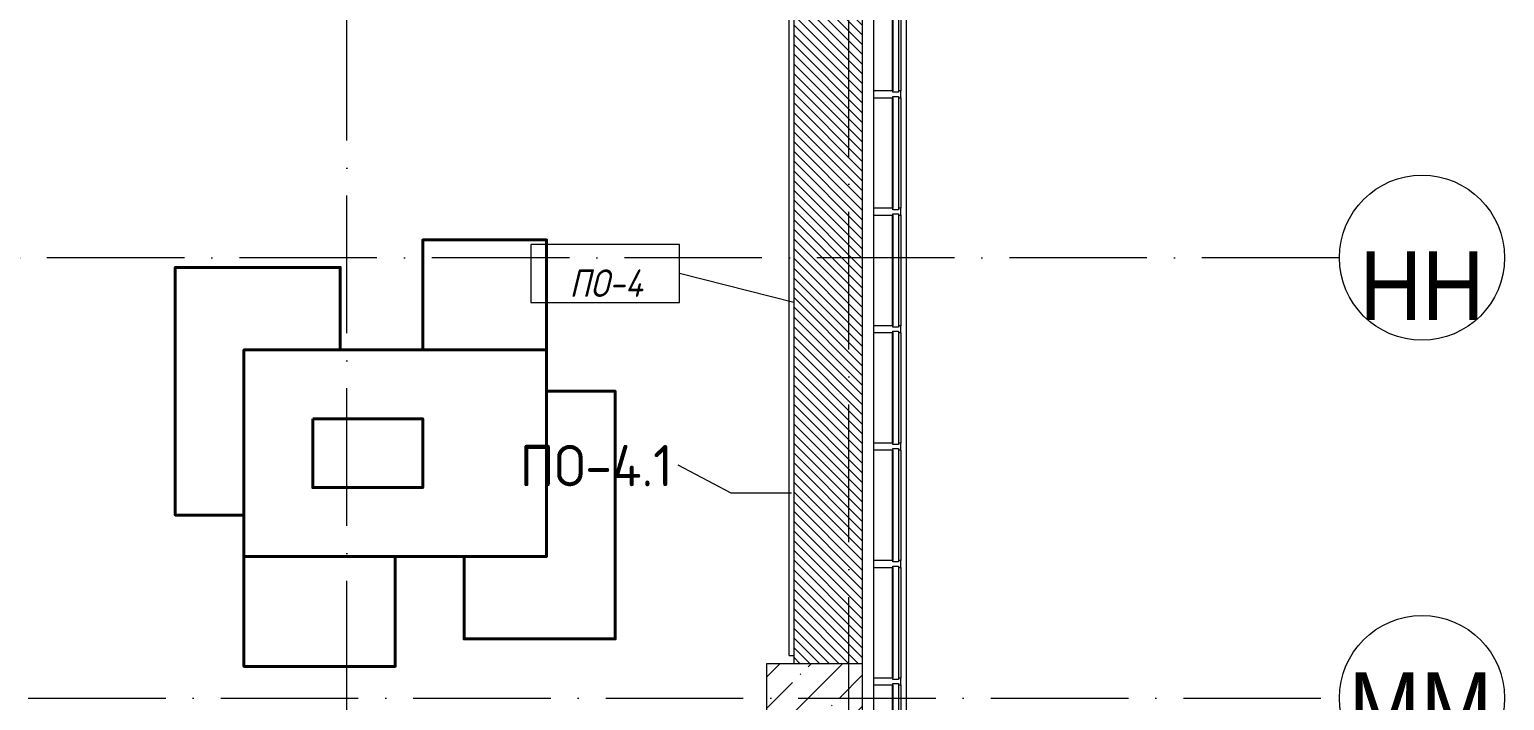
# Model space of a CAD drawing. Header units: millimetres. Extents: x -6467 to 105918, y -7090 to 92481.
# Drawn here: x 95191 to 105918, y 64364 to 69239 of the extents above; entities that cross this region are included whole.
import ezdxf

# ---------------------------------------------------------------- set-up
doc = ezdxf.new("R2010")
doc.units = ezdxf.units.MM
doc.linetypes.add('50_200_ШТРИХ_1Т_ш5_п1_п1_', pattern=[1400, 1000, -200, 0, -200])
for name, color, linetype, lineweight in [('A-FLOR', 7, 'Continuous', 9), ('A-FLOR-IDEN', 7, 'Continuous', 9), ('A-GLAZ', 7, 'Continuous', 5), ('A-GLAZ-CWMG', 7, 'Continuous', 9), ('A-GLAZ-CWMG-1', 7, 'Continuous', 20), ('A-WALL', 7, 'Continuous', 5), ('A-WALL-IDEN', 7, 'Continuous', 9), ('S-COLS', 7, 'Continuous', 9), ('S-COLS-1', 7, 'Continuous', 5)]:
    doc.layers.add(name, color=color, linetype=linetype, lineweight=lineweight)
for name, color, linetype, lineweight, true_color in [('A-FLOR-PATT-1', 7, 'Continuous', 5, 0xd61c12), ('мебель 2 этаж-1', 7, 'Continuous', 40, 0xaaaaaa), ('Оси-1', 7, 'Continuous', 20, 0xaaaaaa), ('Оси-2', 7, 'Continuous', 9, 0xaaaaaa), ('Оси-3', 7, '50_200_ШТРИХ_1Т_ш5_п1_п1_', 9, 0xaaaaaa), ('ТХ_функционал-2', 7, 'Continuous', 40, 0xaaaaaa)]:
    doc.layers.add(name, color=color, linetype=linetype, lineweight=lineweight, true_color=true_color)
doc.styles.add('Arial', font='arial.ttf', dxfattribs={"width": 0.9, "height": 500})
doc.styles.add('GOST Common', font='GOST_Common.ttf', dxfattribs={"height": 300})
doc.styles.add('GOST Common_I', font='GOST_Common Italic.ttf', dxfattribs={"width": 0.9, "height": 200})

# ---------------------------------------------------------------- blocks, each defined once
blk = doc.blocks.new('Прямоугольный импост - Импост структурный с накладкой - 180мм-22877077-АИ_План этажа Радиаторы_2')
at = {"layer": 'A-GLAZ-CWMG'}
for p, q in [((101330, 57652), (101330, 56849)), ((101510, 57652), (101510, 56849)), ((101527, 57652), (101527, 56849))]:
    blk.add_line(p, q, dxfattribs=at)
blk = doc.blocks.new('Прямоугольный импост - Импост структурный с накладкой - 180мм-22437174-АИ_План этажа Радиаторы_2')
at = {"layer": 'A-GLAZ-CWMG-1'}
for p, q in [((-25, 0), (-25, 17)), ((-25, 17), (25, 17)), ((-15, 0), (-25, 0)), ((-15, -40), (-15, 0)), ((25, 0), (15, 0)), ((15, 0), (15, -40)), ((25, 17), (25, 0)), ((-25, -180), (-25, -40)), ((-25, -40), (-15, -40)), ((15, -40), (25, -40)), ((25, -40), (25, -180)), ((25, -180), (-25, -180))]:
    blk.add_line(p, q, dxfattribs=at)
blk = doc.blocks.new('Прямоугольный импост - Импост структурный с накладкой - 180мм-22877075-АИ_План этажа Радиаторы_2')
at = {"layer": 'A-GLAZ-CWMG'}
for p, q in [((101330, 56799), (101330, 56021)), ((101510, 56799), (101510, 56021)), ((101527, 56799), (101527, 56021))]:
    blk.add_line(p, q, dxfattribs=at)
blk = doc.blocks.new('BSC_Колонна _Прямоугольная - 500х700-V311-АИ_План этажа Радиаторы_2')
at = {"layer": 'S-COLS-1'}
h = blk.add_hatch(dxfattribs=at)
h.set_pattern_fill('FP_207', color=256, style=0, pattern_type=2)
h.set_pattern_definition([(315, (-64381.04, 100900), (228.0985, 228.0985), []), (315, (-64381.04, 100671.9), (228.0985, 228.0985), [403.225, -80.645, 6.706, -73.939])])
h.paths.add_polyline_path([(-250, 73), (-250, -350), (250, -350), (250, 350), (-250, 350)])
for p, q in [((250, 350), (-250, 350)), ((-250, 350), (-250, -350)), ((250, -350), (250, 350)), ((-250, -350), (250, -350))]:
    blk.add_line(p, q, dxfattribs=at)
blk = doc.blocks.new('Отлив_СКБ - Отлив витража-25819251-АИ_План этажа Радиаторы_2')
at = {"layer": 'A-GLAZ'}
for p, q in [((0, 59), (0, 100)), ((13650, 100), (0, 100)), ((50, 2), (828.125, 2)), ((878.125, 2), (1681.25, 2)), ((1731.25, 2), (2534.375, 2)), ((2584.375, 2), (3387.5, 2)), ((3437.5, 2), (4240.625, 2)), ((4290.625, 2), (5093.75, 2)), ((5143.75, 2), (5946.875, 2)), ((5996.875, 2), (6800, 2)), ((6850, 2), (7653.125, 2)), ((7703.125, 2), (8506.25, 2)), ((8556.25, 2), (9359.375, 2)), ((9409.375, 2), (10212.5, 2)), ((10262.5, 2), (11065.625, 2)), ((11115.625, 2), (11918.75, 2)), ((11968.75, 2), (12771.875, 2)), ((12821.875, 2), (13600, 2)), ((13650, 100), (13650, 59)), ((828.125, 0), (50, 0)), ((1681.25, 0), (878.125, 0)), ((2534.375, 0), (1731.25, 0)), ((3387.5, 0), (2584.375, 0)), ((4240.625, 0), (3437.5, 0)), ((5093.75, 0), (4290.625, 0)), ((5946.875, 0), (5143.75, 0)), ((6800, 0), (5996.875, 0)), ((7653.125, 0), (6850, 0)), ((8506.25, 0), (7703.125, 0)), ((9359.375, 0), (8556.25, 0)), ((10212.5, 0), (9409.375, 0)), ((11065.625, 0), (10262.5, 0)), ((11918.75, 0), (11115.625, 0)), ((12771.875, 0), (11968.75, 0)), ((13600, 0), (12821.875, 0))]:
    blk.add_line(p, q, dxfattribs=at)
blk = doc.blocks.new('мебель 2 этаж-28800768-АИ_План этажа Радиаторы_2')
at = {"layer": 'ТХ_функционал-2', "flags": 128}
for points in [[(100314, 68626), (101214, 68626), (101214, 69426), (100314, 69426), (100314, 68626), (99714, 68626), (99014, 68626), (99014, 67426)], [(99714, 68626), (99714, 69226), (98514, 69226), (98514, 67426), (99014, 67426), (99014, 67126), (100114, 67126), (100114, 66326), (99014, 66326), (99014, 67126)], [(100614, 67126), (100614, 66526), (101714, 66526), (101714, 68326), (101214, 68326), (101214, 68626)], [(100114, 67126), (100614, 67126), (101214, 67126), (101214, 68326)]]:
    blk.add_lwpolyline(points, dxfattribs=at)
blk.add_lwpolyline([(99514, 68126), (100314, 68126), (100314, 67626), (99514, 67626)], close=True, dxfattribs=at)
blk = doc.blocks.new('Ось сетки - Круг_Ø6_00__ISO-2_5_0_9K_-17386508-АИ_План этажа Радиаторы_2')
at = {"layer": 'Оси-1'}
blk.add_circle((0, 0), 3, dxfattribs=at)
blk = doc.blocks.new('AAR_СКБ_Марка_Перекрытия_1 мм - Марка пола-27961726-АИ_План этажа Радиаторы_2')
at = {"layer": 'A-FLOR-IDEN'}
for p, q in [((2.723, 2.101), (-2.69, 2.101)), ((-2.69, 2.101), (-2.69, 0)), ((2.723, 0), (2.723, 2.101)), ((-2.69, 0), (2.723, 0))]:
    blk.add_line(p, q, dxfattribs=at)

msp = doc.modelspace()

# ---------------------------------------------------------------- hatches: boundary and pattern name
at = {"layer": 'A-FLOR-PATT-1'}
h = msp.add_hatch(dxfattribs=at)
h.set_pattern_fill('FP_317', color=256, style=0, pattern_type=2)
h.set_pattern_definition([(315, (101000, 67256.04), (35.3553, 35.3553), [])])
h.paths.add_polyline_path([(101250, 64631), (101250, 69652), (101175, 69652), (101175, 69658), (101250, 69658), (101250, 69681), (101000, 69681), (101001, 69658), (101075, 69658), (101075, 69652), (100994, 69652), (100994, 69733), (101000, 69733), (101000, 69881), (100750, 69881), (100750, 64631), (100827, 64631)])

# ---------------------------------------------------------------- linework, layer by layer
at = {"layer": 'A-FLOR'}
for p, q in [((101250, 64631), (101250, 69621)), ((100750, 64691), (100750, 64631))]:
    msp.add_line(p, q, dxfattribs=at)
at = {"layer": 'A-FLOR-IDEN'}
msp.add_line((100750, 67256), (99919, 67466), dxfattribs=at)
at = {"layer": 'A-WALL'}
for p, q in [((100715, 64691), (100715, 69821)), ((100750, 69821), (100750, 64691)), ((100715, 64691), (100750, 64691))]:
    msp.add_line(p, q, dxfattribs=at)
at = {"layer": 'A-WALL-IDEN'}
for p, q in [((100294, 65870), (99909, 66074)), ((100732, 65870), (100294, 65870))]:
    msp.add_line(p, q, dxfattribs=at)
at = {"layer": 'Оси-3'}
for p, q in [((97500, 47431), (97500, 91281)), ((101150, -5890), (101150, 91281)), ((104718, 67581), (-5267, 67581)), ((82581, 64381), (104718, 64381))]:
    msp.add_line(p, q, dxfattribs=at)

# ---------------------------------------------------------------- block references
at = {"layer": 'A-FLOR-IDEN', "xscale": 199.9999999999999, "yscale": 199.9999999999999, "zscale": 199.9999999999999}
msp.add_blockref('AAR_СКБ_Марка_Перекрытия_1 мм - Марка пола-27961726-АИ_План этажа Радиаторы_2', (99374, 67256), dxfattribs=at)
at = {"layer": 'A-GLAZ', "rotation": 269.9999999999995}
msp.add_blockref('Отлив_СКБ - Отлив витража-25819251-АИ_План этажа Радиаторы_2', (101468, 69621), dxfattribs=at)
at = {"layer": 'A-GLAZ-CWMG'}
for name, p in [('Прямоугольный импост - Импост структурный с накладкой - 180мм-22877075-АИ_План этажа Радиаторы_2', (0, 12772)), ('Прямоугольный импост - Импост структурный с накладкой - 180мм-22877077-АИ_План этажа Радиаторы_2', (0, 11091)), ('Прямоугольный импост - Импост структурный с накладкой - 180мм-22877077-АИ_План этажа Радиаторы_2', (0, 10238)), ('Прямоугольный импост - Импост структурный с накладкой - 180мм-22877077-АИ_План этажа Радиаторы_2', (0, 9384)), ('Прямоугольный импост - Импост структурный с накладкой - 180мм-22877077-АИ_План этажа Радиаторы_2', (0, 8531)), ('Прямоугольный импост - Импост структурный с накладкой - 180мм-22877077-АИ_План этажа Радиаторы_2', (0, 7678)), ('Прямоугольный импост - Импост структурный с накладкой - 180мм-22877077-АИ_План этажа Радиаторы_2', (0, 6825))]:
    msp.add_blockref(name, p, dxfattribs=at)
at = {"layer": 'A-GLAZ-CWMG', "extrusion": (0, 0, -1), "rotation": 90.00000000000203}
for p in [(-101510, 68768), (-101510, 67915), (-101510, 67062), (-101510, 66209), (-101510, 65355), (-101510, 64502)]:
    msp.add_blockref('Прямоугольный импост - Импост структурный с накладкой - 180мм-22437174-АИ_План этажа Радиаторы_2', p, dxfattribs=at)
at = {"layer": 'S-COLS', "rotation": 89.9999999999999}
msp.add_blockref('BSC_Колонна _Прямоугольная - 500х700-V311-АИ_План этажа Радиаторы_2', (100900, 64381), dxfattribs=at)
at = {"layer": 'мебель 2 этаж-1'}
msp.add_blockref('мебель 2 этаж-28800768-АИ_План этажа Радиаторы_2', (-2263, -1715), dxfattribs=at)
at = {"layer": 'Оси-1', "xscale": 199.9999999999999, "yscale": 199.9999999999999, "zscale": 199.9999999999999}
for p, rotation in [((105318, 67581), 89.9999999999998), ((105318, 64381), 269.9999999999995)]:
    msp.add_blockref('Ось сетки - Круг_Ø6_00__ISO-2_5_0_9K_-17386508-АИ_План этажа Радиаторы_2', p, dxfattribs=dict(at, rotation=rotation))

# ---------------------------------------------------------------- texts
at = {"layer": 'A-FLOR-IDEN', "insert": (99384, 67396), "char_height": 200, "width": 572.4, "attachment_point": 5, "line_spacing_factor": 1.022766, "style": 'GOST Common_I'}
msp.add_mtext('\\pt180,360,540,720,900,1080,1260,1440,1620,1800,1980,2160,2340,2520,2700,2880,3060,3240,3420,3600,3780,3960,4140,4320,4500,4680,4860,5040,5220,5400,5580,5760;ПО-4', dxfattribs=at)
at = {"layer": 'A-WALL-IDEN', "insert": (99313, 66220), "char_height": 300, "width": 1178, "attachment_point": 2, "line_spacing_factor": 1.022766, "style": 'GOST Common'}
msp.add_mtext('\\pt80.001,159.999,240,320.001,399.999,480,560.001,639.999,720,800.001,879.999,960,1040.001,1119.999,1200,1280.001,1359.999,1440,1520.001,1599.999,1680,1760.001,1839.999,1920,2000.001,2079.999,2160,2240.001,2319.999,2400,2480.001,2559.999;ПО-4.1', dxfattribs=at)
at = {"layer": 'Оси-2', "char_height": 500, "attachment_point": 5, "line_spacing_factor": 0.936439, "style": 'Arial'}
for s, insert, width in [('\\pt2286,4572,6858,9144,11430,13716,16002,18288,20574,22860,25146,27432,29718,32004,34290,36576,38862,41148,43434,45720,48006,50292,52578,54864,57150,59436,61722,64008,66294,68580,70866,73152;НН', (105318, 67378), 916.2), ('\\pt2286,4572,6858,9144,11430,13716,16002,18288,20574,22860,25146,27432,29718,32004,34290,36576,38862,41148,43434,45720,48006,50292,52578,54864,57150,59436,61722,64008,66294,68580,70866,73152;ММ', (105307, 64319), 1036.8)]:
    msp.add_mtext(s, dxfattribs=dict(at, insert=insert, width=width))

doc.saveas('drawing.dxf')
